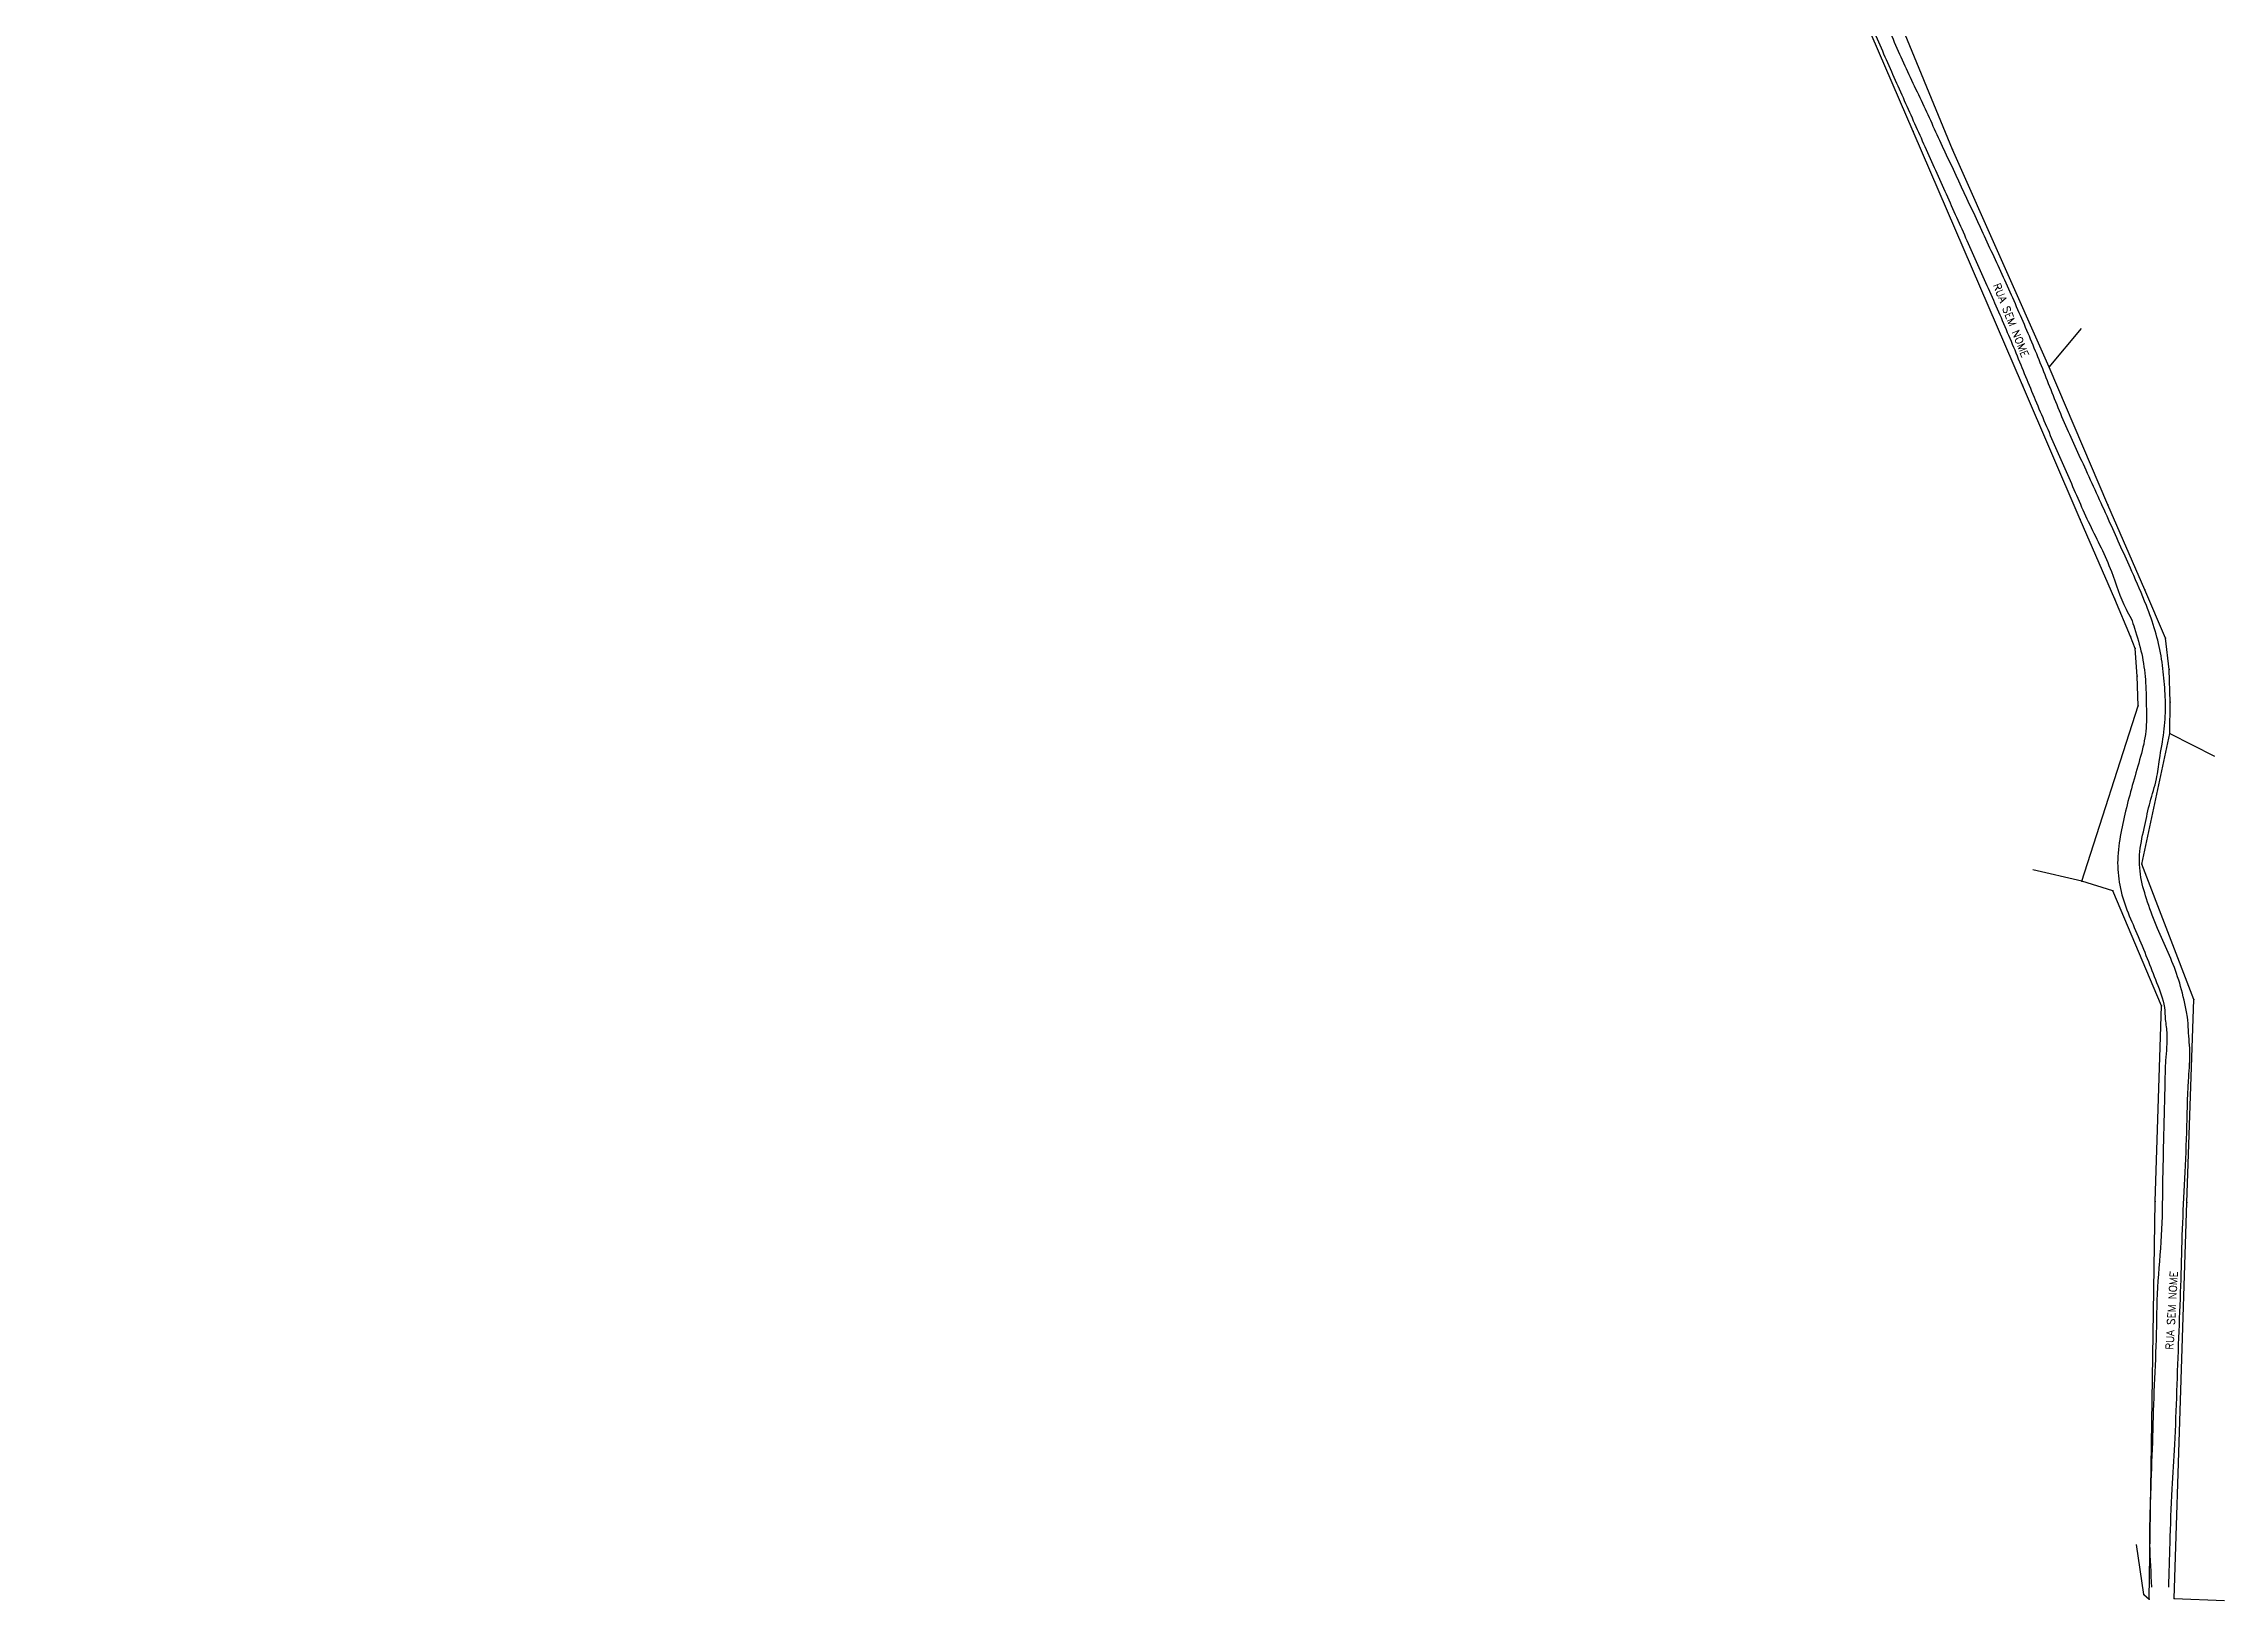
# Model space of a CAD drawing. Header units: metres. Extents: x 788432 to 801109, y 7412241 to 7456112.
# Drawn here: x 792461.8 to 792894.8, y 7412498.6 to 7412807.6 of the extents above; entities that cross this region are included whole.
import ezdxf

# ---------------------------------------------------------------- set-up
doc = ezdxf.new("R2010")
doc.units = ezdxf.units.M
doc.header["$LTSCALE"] = 10
doc.header["$MEASUREMENT"] = 0
doc.header["$PDSIZE"] = 4
doc.layers.add('TOP-TEXTOS', color=2, linetype='CONTINUOUS')
doc.layers.add('TOPOGRAFIA', color=8, linetype='CONTINUOUS')
doc.styles.get("Standard").update_dxf_attribs({"font": 'romans.shx'})

# ---------------------------------------------------------------- blocks, each defined once
blk = doc.blocks.new('qwkjeqo')
at = {"layer": 'TOPOGRAFIA', "ltscale": 0.05}
for points, elevation in [([(792878.8, 7412499.74), (792879.85, 7412498.83), (792881.06, 7412577.75), (792882.31, 7412616.61), (792872.61, 7412639.46), (792866.48, 7412641.37), (792877.64, 7412676.15), (792877.46, 7412682.04), (792877.1, 7412687.54), (792876.11, 7412689.9), (792873, 7412697.35), (792866.16, 7412713.18), (792854.72, 7412739.8), (792833.01, 7412790.21), (792819.19, 7412822.15), (792818.15, 7412824.63), (792815.24, 7412832.81), (792812.3, 7412874.99), (792810.33, 7412920.33), (792809.19, 7412958.95)], 684.66), ([(792884.79, 7412498.97), (792887.34, 7412577.57), (792888.69, 7412617.87), (792878.42, 7412644.75), (792883.93, 7412670.66), (792884, 7412676.88), (792883.85, 7412683.38), (792883.06, 7412689.6), (792879, 7412699.22), (792871.65, 7412716.08), (792859.99, 7412743.43), (792840.83, 7412786.59), (792829.55, 7412813.91), (792822.01, 7412832.04), (792819.81, 7412848.61), (792819.92, 7412865.07), (792816.86, 7412908.57)], 684.44), ([(792859.99, 7412743.43), (792866.41, 7412751.1)], 684.83), ([(792883.93, 7412670.66), (792892.85, 7412666.15)], 682.31), ([(792866.48, 7412641.37), (792856.74, 7412643.61)], 683.18), ([(792878.8, 7412499.74), (792877.32, 7412509.63)], 684.66), ([(792884.79, 7412498.97), (792894.78, 7412498.56)], 684.44)]:
    blk.add_lwpolyline(points, dxfattribs=dict(at, elevation=elevation))
at = {"layer": 'TOPOGRAFIA'}
for points in [[(792245.44, 7413111.47, 661.26), (792246.1, 7413113.46, 661.1), (792247.92, 7413114.41, 660.8), (792250.02, 7413113.95, 660.45), (792251.83, 7413112.78, 660.27), (792253.13, 7413111.99, 660.14), (792261.75, 7413106.77, 659.47), (792270.59, 7413101.88, 658.88), (792279.43, 7413096.71, 658.29), (792288.37, 7413091.44, 657.64), (792297.17, 7413086.39, 657.36), (792306, 7413081.27, 656.57), (792314.5, 7413075.58, 656.06), (792322.69, 7413069.17, 655.66), (792330.37, 7413062.66, 655.68), (792337.68, 7413055.75, 654.86), (792344.53, 7413048.24, 654.4), (792349.84, 7413039.39, 654.18), (792354.24, 7413030.27, 654.14), (792357.99, 7413020.46, 653.53), (792361.4, 7413010.59, 653.18), (792364.28, 7413000.87, 652.96), (792366.71, 7412990.7, 652.63), (792368.96, 7412980.71, 652.32), (792372.36, 7412971.2, 652.02), (792378.07, 7412962.67, 651.8), (792384.95, 7412955.31, 651.87), (792392.63, 7412948.58, 651.58), (792400.82, 7412942.56, 651.45), (792409.75, 7412937.95, 651.19), (792419.83, 7412937.57, 651.08), (792430.15, 7412938.37, 650.91), (792440.2, 7412939.15, 650.79), (792450.32, 7412939.55, 650.95), (792460.45, 7412939.97, 650.94), (792470.57, 7412939.63, 650.88), (792480.81, 7412938.53, 650.97), (792490.71, 7412936.5, 651.24), (792500.74, 7412934.27, 651.9), (792510.77, 7412931.8, 652.57), (792520.87, 7412929.4, 653.24), (792531.04, 7412927.56, 654.02), (792541.17, 7412926.95, 654.75), (792551.25, 7412927.96, 655.44), (792561.4, 7412930.4, 656.48), (792571.07, 7412933.46, 657.64), (792581.05, 7412936.81, 657.81), (792590.94, 7412939.72, 658.72), (792600.6, 7412942.37, 659.84), (792610.41, 7412944.74, 661.02), (792620.39, 7412947.25, 662.27), (792630.36, 7412949.37, 663.25), (792640.34, 7412951.08, 664.04), (792650.55, 7412953.04, 664.78), (792660.73, 7412954.93, 665.77), (792670.68, 7412956.32, 666.6), (792681.11, 7412957.13, 666.67), (792691.24, 7412957.69, 667.08), (792701.6, 7412958.53, 667.74), (792711.68, 7412959.82, 668.8), (792721.37, 7412963.38, 670.03), (792727.97, 7412971.06, 670.71), (792732.2, 7412980.26, 671.44), (792736.35, 7412989.53, 672.03), (792740.08, 7412998.91, 672.65), (792742.63, 7413009.03, 672.78), (792742.47, 7413019.51, 673.4), (792740.55, 7413029.56, 673.57), (792738.21, 7413039.79, 673.4), (792735.99, 7413049.57, 673.18), (792733.77, 7413059.72, 673), (792732.54, 7413066.23, 672.89), (792732.29, 7413068.54, 672.84), (792732.62, 7413070.91, 672.79), (792733.96, 7413072.57, 672.78), (792736.1, 7413072.9, 672.86), (792737.9, 7413071.9, 672.92), (792739.49, 7413070.5, 672.98), (792747.91, 7413063.54, 673.39), (792756.17, 7413056.88, 673.58), (792764.11, 7413050.44, 673.75), (792772.26, 7413044.05, 674.13), (792780.39, 7413037.79, 674.67), (792788.65, 7413031.21, 674.84), (792796.38, 7413024.84, 674.98), (792804.18, 7413018.32, 675.22), (792806.56, 7413016.22, 675.31), (792808.05, 7413014.59, 675.41), (792808.88, 7413012.59, 675.56), (792808.95, 7413010.57, 675.72), (792808.87, 7413008.26, 675.88), (792809.05, 7412999.35, 676.36), (792809.32, 7412988.64, 677.14), (792809.57, 7412978.41, 677.84), (792809.89, 7412968.13, 678.44), (792810.08, 7412957.89, 678.85), (792810.09, 7412950.72, 679.08), (792810.56, 7412947.76, 679.13), (792810.67, 7412937.33, 679.32), (792811.03, 7412927.03, 679.53), (792811.46, 7412916.6, 679.82), (792811.69, 7412906.17, 680.13), (792812.1, 7412895.7, 680.43), (792812.79, 7412885.25, 680.77), (792813.63, 7412875.1, 681.31), (792814.15, 7412864.99, 681.97), (792814.64, 7412854.92, 682.75), (792815.27, 7412844.81, 683.31), (792816.5, 7412834.48, 683.85), (792819.17, 7412824.51, 684.29), (792822.97, 7412815.18, 684.66), (792827.13, 7412805.61, 684.78), (792831.23, 7412796.33, 684.74), (792835.32, 7412787.18, 684.68), (792839.53, 7412777.78, 684.5), (792843.67, 7412768.52, 684.54), (792847.89, 7412759.05, 684.52), (792851.93, 7412749.72, 684.51), (792855.78, 7412740.39, 684.52), (792859.7, 7412731.06, 684.74), (792863.89, 7412721.47, 684.92), (792868.04, 7412712.15, 684.67), (792872.34, 7412702.86, 683.94), (792875.25, 7412695.38, 683.38), (792876.25, 7412693.49, 683.28), (792876.94, 7412691.55, 683.16), (792878.37, 7412686.46, 682.98), (792879.09, 7412681.36, 682.88), (792879.28, 7412676.16, 682.73), (792879.18, 7412671.1, 682.74), (792878.13, 7412666.07, 682.69), (792876.68, 7412660.97, 682.79), (792875.32, 7412655.89, 682.94), (792874.24, 7412650.91, 683.05), (792873.6, 7412645.61, 683.01), (792874.01, 7412640.53, 682.83), (792875.42, 7412635.63, 682.59), (792877.41, 7412630.98, 682.35), (792879.45, 7412625.97, 682.32), (792881.32, 7412621.22, 682.33), (792882.87, 7412616.28, 682.46), (792883.05, 7412613.92, 682.48), (792883.36, 7412611, 682.52), (792883.11, 7412605.75, 682.62), (792882.97, 7412601.51, 682.67), (792882.72, 7412591.07, 683.02), (792882.5, 7412581.05, 683.27), (792882.25, 7412571.01, 683.58), (792881.51, 7412560.71, 683.81), (792881.22, 7412550.33, 684.13), (792880.8, 7412540.01, 684.35), (792880.48, 7412529.88, 684.46), (792880.1, 7412519.69, 684.52), (792879.94, 7412509.69, 684.51), (792880.33, 7412501.21, 684.6)], [(792883.74, 7412501.17, 684.5), (792883.99, 7412509.85, 684.6), (792884.43, 7412520.69, 684.68), (792884.94, 7412529.49, 684.62), (792885.36, 7412540.07, 684.55), (792885.74, 7412550.66, 684.35), (792886.14, 7412560.98, 684.05), (792886.43, 7412570.99, 683.72), (792886.85, 7412580.99, 683.4), (792887.31, 7412591.44, 683.1), (792887.66, 7412601.72, 682.86), (792887.93, 7412606.95, 682.71), (792887.64, 7412611.82, 682.57), (792887.45, 7412614.37, 682.47), (792886.93, 7412617.08, 682.41), (792885.5, 7412622.38, 682.42), (792883.61, 7412627.21, 682.37), (792881.5, 7412631.97, 682.38), (792879.54, 7412637.21, 682.55), (792878.21, 7412642.09, 682.77), (792878.01, 7412647.24, 682.88), (792878.98, 7412652.43, 682.72), (792880.03, 7412657.05, 682.65), (792881.29, 7412661.67, 682.55), (792881.91, 7412665.53, 682.46), (792882.77, 7412670.95, 682.43), (792883.09, 7412676.03, 682.49), (792882.84, 7412681.05, 682.52), (792882.21, 7412686.07, 682.64), (792881.04, 7412691.03, 682.89), (792879.29, 7412696.1, 683.15), (792876.41, 7412702.86, 683.66), (792872.07, 7412712.5, 684.4), (792867.33, 7412722.93, 684.72), (792863.04, 7412732.37, 684.61), (792859.18, 7412741.9, 684.46), (792855.32, 7412751.28, 684.44), (792851.18, 7412760.64, 684.43), (792846.89, 7412769.96, 684.46), (792838.3, 7412788.37, 684.59), (792834.09, 7412797.44, 684.77), (792829.81, 7412806.66, 684.82), (792825.89, 7412816.14, 684.64), (792821.79, 7412825.64, 684.25), (792819.53, 7412835.54, 683.81), (792818.57, 7412845.83, 683.28), (792818.07, 7412855.97, 682.63), (792817.58, 7412866.15, 681.85), (792817.06, 7412876.43, 681.33), (792816.14, 7412885.42, 681.01), (792815.48, 7412896.03, 680.53), (792814.78, 7412906.1, 680.23), (792814.34, 7412916.57, 679.99), (792814.03, 7412927, 679.65), (792813.35, 7412937.01, 679.43), (792813.58, 7412942.16, 679.4), (792814.07, 7412944.15, 679.4), (792815.62, 7412945.72, 679.45), (792817.62, 7412946.43, 679.53), (792819.68, 7412946.81, 679.62), (792821.09, 7412946.99, 679.65), (792831.25, 7412947.95, 679.95), (792841.51, 7412948.86, 680.04), (792851.54, 7412949.74, 679.84), (792861.5, 7412951.1, 679.47), (792868.34, 7412952.46, 678.88), (792870.36, 7412952.48, 678.75), (792872.29, 7412951.72, 678.72), (792873.85, 7412950.42, 678.71), (792875.07, 7412948.51, 678.8), (792875.97, 7412946.58, 678.85), (792876.58, 7412945.18, 678.95), (792880.78, 7412935.91, 679.2), (792884.03, 7412926.11, 679.45), (792885.9, 7412916.11, 679.81), (792887.68, 7412906.18, 680.05)]]:
    blk.add_spline(points, degree=3, dxfattribs=at)
for p in [(792833.01, 7412790.21, 684.71), (792840.83, 7412786.59, 685.21), (792859.99, 7412743.43, 684.83), (792854.72, 7412739.8, 684.38), (792871.65, 7412716.08, 684.55), (792866.16, 7412713.18, 684.85), (792879, 7412699.22, 683.48), (792873, 7412697.35, 683.76), (792876.11, 7412689.9, 683.14), (792877.1, 7412687.54, 682.99), (792883.06, 7412689.6, 682.64), (792877.46, 7412682.04, 683), (792883.85, 7412683.38, 682.42), (792877.64, 7412676.15, 682.88), (792884, 7412676.88, 682.46), (792883.93, 7412670.66, 682.31), (792878.42, 7412644.75, 682.75), (792866.48, 7412641.37, 683.18), (792872.61, 7412639.46, 683.01), (792882.31, 7412616.61, 682.41), (792888.69, 7412617.87, 682.33), (792881.06, 7412577.75, 683.34), (792887.34, 7412577.57, 683.64), (792878.8, 7412499.74, 684.66), (792879.85, 7412498.83, 684.65), (792884.79, 7412498.97, 684.44)]:
    blk.add_point(p, dxfattribs=at)
for rotation, p in [(291.7838, (792848.82, 7412759.71, -679.56)), (86.7224, (792884.62, 7412548.28, 4.77))]:
    blk.add_text('RUA SEM NOME', height=1.5, rotation=rotation, dxfattribs=at).set_placement(p)

msp = doc.modelspace()

# ---------------------------------------------------------------- block references
at = {"layer": 'TOP-TEXTOS', "linetype": 'Continuous'}
msp.add_blockref('qwkjeqo', (0, 0), dxfattribs=at)

doc.saveas('drawing.dxf')
